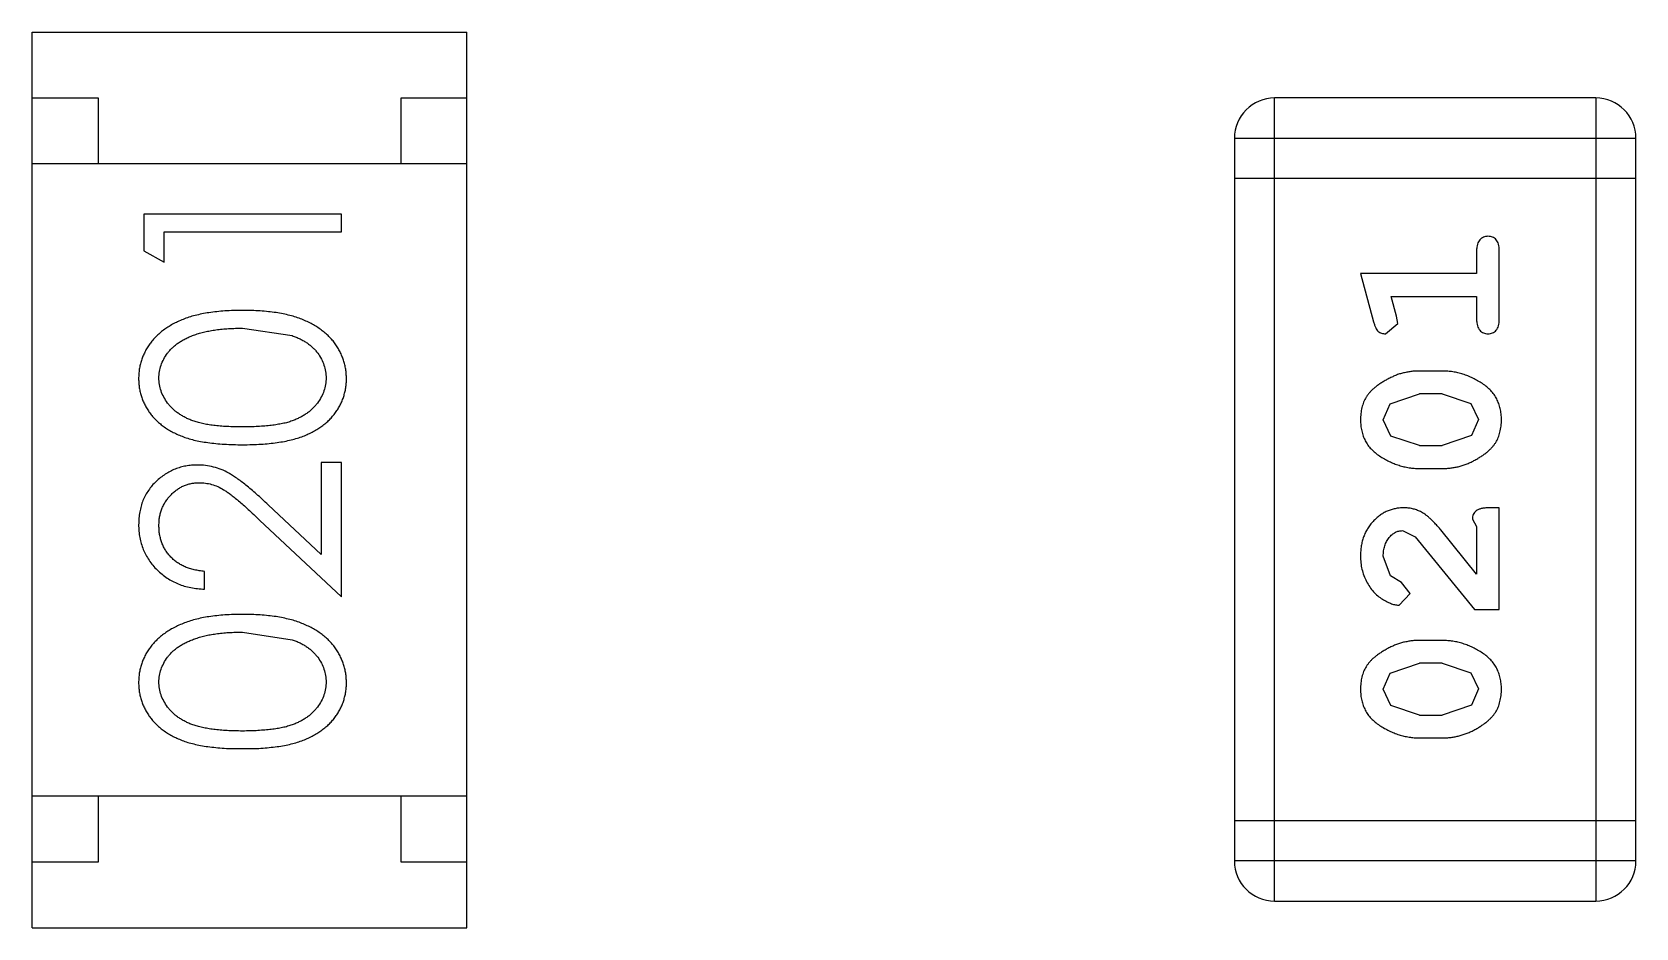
# Model space of a CAD drawing. Header units: inches. Extents: x 246 to 500, y -220 to -17.
# Drawn here: x 440.455 to 441.672, y -145.829 to -145.149 of the extents above; entities that cross this region are included whole.
import ezdxf

# ---------------------------------------------------------------- set-up
doc = ezdxf.new("R2010")
doc.units = ezdxf.units.IN
doc.header["$LTSCALE"] = 1.21
doc.header["$MEASUREMENT"] = 0
doc.layers.get('0').update_dxf_attribs({"linetype": 'CONTINUOUS'})

msp = doc.modelspace()

# ---------------------------------------------------------------- linework, layer by layer
at = {"color": 7, "linetype": 'Continuous'}
for p, q in [((440.4552, -145.8288), (440.4552, -145.1488)), ((440.4552, -145.1488), (440.7852, -145.1488)), ((440.7852, -145.8288), (440.7852, -145.1488)), ((440.4552, -145.1988), (440.5052, -145.1988)), ((440.5052, -145.1988), (440.5052, -145.2488)), ((440.7352, -145.2488), (440.7352, -145.1988)), ((440.7352, -145.1988), (440.7852, -145.1988)), ((441.3981, -145.8084), (441.3981, -145.1988)), ((441.6419, -145.1988), (441.3981, -145.1988)), ((441.6419, -145.1988), (441.6419, -145.8084)), ((441.3676, -145.2293), (441.3676, -145.7779)), ((441.3676, -145.2293), (441.6724, -145.2293)), ((441.6724, -145.7779), (441.6724, -145.2293)), ((440.7852, -145.2488), (440.4552, -145.2488)), ((441.6724, -145.2598), (441.3676, -145.2598)), ((440.5399, -145.287), (440.5399, -145.3147)), ((440.6899, -145.287), (440.5399, -145.287)), ((440.6899, -145.3004), (440.6899, -145.287)), ((440.5553, -145.3235), (440.5553, -145.3004)), ((440.5553, -145.3004), (440.6899, -145.3004)), ((440.5399, -145.3147), (440.5553, -145.3235)), ((441.5514, -145.3148), (441.5514, -145.3321)), ((441.5687, -145.3667), (441.5687, -145.3148)), ((441.4633, -145.3321), (441.4732, -145.3687)), ((441.5514, -145.3321), (441.4633, -145.3321)), ((441.4906, -145.3645), (441.4865, -145.3494)), ((441.4865, -145.3494), (441.5514, -145.3494)), ((441.5514, -145.3494), (441.5514, -145.3667)), ((441.4824, -145.3778), (441.4917, -145.3699)), ((441.4917, -145.3699), (441.4906, -145.3645)), ((440.6149, -145.3735), (440.6526, -145.3792)), ((441.5257, -145.4061), (441.508, -145.4061)), ((441.4806, -145.4431), (441.4859, -145.4309)), ((441.4859, -145.4309), (441.5082, -145.4234)), ((441.5254, -145.4234), (441.5082, -145.4234)), ((441.5254, -145.4234), (441.5472, -145.4306)), ((441.5472, -145.4306), (441.553, -145.4429)), ((441.4864, -145.4555), (441.4806, -145.4431)), ((441.553, -145.4429), (441.5477, -145.4551)), ((441.5082, -145.4627), (441.4864, -145.4555)), ((441.5477, -145.4551), (441.5254, -145.4627)), ((441.5082, -145.4627), (441.5254, -145.4627)), ((440.6745, -145.4754), (440.6745, -145.5452)), ((440.6899, -145.4754), (440.6745, -145.4754)), ((440.6899, -145.5774), (440.6899, -145.4754)), ((441.508, -145.48), (441.5257, -145.48)), ((440.6745, -145.5452), (440.6344, -145.5077)), ((441.5687, -145.5099), (441.5609, -145.5099)), ((441.5687, -145.587), (441.5687, -145.5099)), ((440.6278, -145.5192), (440.6899, -145.5774)), ((441.4952, -145.5272), (441.5049, -145.532)), ((441.5514, -145.5602), (441.5244, -145.5267)), ((441.5483, -145.5186), (441.5514, -145.5241)), ((441.5514, -145.5241), (441.5514, -145.5602)), ((441.5049, -145.532), (441.5499, -145.587)), ((441.486, -145.5616), (441.4806, -145.5467)), ((440.586, -145.5716), (440.586, -145.5581)), ((441.4945, -145.5665), (441.486, -145.5616)), ((441.4927, -145.5838), (441.5011, -145.575)), ((441.5011, -145.575), (441.4945, -145.5665)), ((441.5499, -145.587), (441.5687, -145.587)), ((440.6149, -145.6043), (440.6526, -145.61)), ((441.5257, -145.6106), (441.508, -145.6106)), ((441.4806, -145.6476), (441.4859, -145.6355)), ((441.4859, -145.6355), (441.5082, -145.6279)), ((441.5254, -145.6279), (441.5082, -145.6279)), ((441.5254, -145.6279), (441.5472, -145.6351)), ((441.5472, -145.6351), (441.553, -145.6474)), ((441.4864, -145.66), (441.4806, -145.6476)), ((441.553, -145.6474), (441.5477, -145.6596)), ((441.5082, -145.6672), (441.4864, -145.66)), ((441.5477, -145.6596), (441.5254, -145.6672)), ((441.5082, -145.6672), (441.5254, -145.6672)), ((441.508, -145.6845), (441.5257, -145.6845)), ((440.7852, -145.7288), (440.4552, -145.7288)), ((440.5052, -145.7288), (440.5052, -145.7788)), ((440.7352, -145.7788), (440.7352, -145.7288)), ((441.6724, -145.7474), (441.3676, -145.7474)), ((440.5052, -145.7788), (440.4552, -145.7788)), ((440.7852, -145.7788), (440.7352, -145.7788)), ((441.6724, -145.7779), (441.3676, -145.7779)), ((441.3981, -145.8084), (441.6419, -145.8084)), ((440.4552, -145.8288), (440.7852, -145.8288))]:
    msp.add_line(p, q, dxfattribs=at)
for centre, start, end in [((441.3981, -145.2293), 89.9999, 179.9999), ((441.6419, -145.2293), 359.9999, 89.9999), ((441.3981, -145.7779), 179.9999, 269.9999), ((441.6419, -145.7779), 269.9999, 359.9999)]:
    msp.add_arc(centre, 0.0305, start, end, dxfattribs=at)
for points, knots in [([(441.5601, -145.3038), (441.5595, -145.3038), (441.5583, -145.3039), (441.5566, -145.3044), (441.5551, -145.3053), (441.5538, -145.3064), (441.5527, -145.308), (441.552, -145.3099), (441.5515, -145.3122), (441.5515, -145.3139), (441.5514, -145.3148)], [0, 0, 0, 0, 0.11517, 0.223509, 0.328254, 0.438012, 0.553651, 0.682263, 0.830856, 1, 1, 1, 1]), ([(441.5687, -145.3148), (441.5687, -145.3139), (441.5687, -145.3122), (441.5682, -145.3099), (441.5675, -145.308), (441.5664, -145.3064), (441.5651, -145.3052), (441.5636, -145.3044), (441.5619, -145.3039), (441.5607, -145.3038), (441.5601, -145.3038)], [0, 0, 0, 0, 0.169012, 0.317488, 0.445429, 0.560977, 0.67065, 0.776666, 0.88492, 1, 1, 1, 1]), ([(440.6149, -145.36), (440.6126, -145.3601), (440.6082, -145.3601), (440.6016, -145.3604), (440.5954, -145.361), (440.5895, -145.3617), (440.5841, -145.3627), (440.5789, -145.3638), (440.5742, -145.3652), (440.5698, -145.3668), (440.5657, -145.3686), (440.5618, -145.3705), (440.5583, -145.3727), (440.555, -145.3749), (440.552, -145.3773), (440.5492, -145.3799), (440.5467, -145.3826), (440.5444, -145.3855), (440.5424, -145.3885), (440.5407, -145.3916), (440.5393, -145.3947), (440.5381, -145.398), (440.5372, -145.4013), (440.5365, -145.4047), (440.5361, -145.4083), (440.5361, -145.4106), (440.536, -145.4118)], [0, 0, 0, 0, 0.065278, 0.127205, 0.186168, 0.241675, 0.294115, 0.343609, 0.390387, 0.434463, 0.476646, 0.517002, 0.555936, 0.593716, 0.630057, 0.665601, 0.700745, 0.734917, 0.768681, 0.802087, 0.834849, 0.867433, 0.900138, 0.932806, 0.966212, 1, 1, 1, 1]), ([(440.6937, -145.4118), (440.6937, -145.4106), (440.6937, -145.4082), (440.6932, -145.4047), (440.6926, -145.4013), (440.6916, -145.3979), (440.6904, -145.3947), (440.689, -145.3915), (440.6872, -145.3884), (440.6853, -145.3854), (440.683, -145.3825), (440.6805, -145.3798), (440.6777, -145.3772), (440.6746, -145.3748), (440.6713, -145.3725), (440.6678, -145.3704), (440.664, -145.3685), (440.6599, -145.3667), (440.6555, -145.3651), (440.6508, -145.3638), (440.6457, -145.3626), (440.6402, -145.3617), (440.6344, -145.361), (440.6282, -145.3604), (440.6217, -145.3601), (440.6172, -145.3601), (440.6149, -145.36)], [0, 0, 0, 0, 0.033824, 0.067298, 0.10028, 0.133019, 0.165736, 0.198792, 0.232372, 0.266409, 0.301016, 0.336196, 0.371972, 0.408574, 0.446394, 0.485225, 0.525372, 0.567224, 0.611081, 0.65775, 0.70702, 0.759235, 0.814484, 0.873227, 0.934937, 1, 1, 1, 1]), ([(441.4732, -145.3687), (441.4735, -145.3696), (441.474, -145.3711), (441.4748, -145.3732), (441.4757, -145.3748), (441.4767, -145.376), (441.4779, -145.3768), (441.4793, -145.3774), (441.4808, -145.3777), (441.4818, -145.3777), (441.4824, -145.3778)], [0, 0, 0, 0, 0.187321, 0.344927, 0.475328, 0.579604, 0.674244, 0.773631, 0.882025, 1, 1, 1, 1]), ([(441.5514, -145.3667), (441.5515, -145.3676), (441.5515, -145.3693), (441.552, -145.3716), (441.5527, -145.3736), (441.5538, -145.3752), (441.5551, -145.3763), (441.5566, -145.3772), (441.5583, -145.3777), (441.5595, -145.3777), (441.5601, -145.3778)], [0, 0, 0, 0, 0.169102, 0.317658, 0.446239, 0.563118, 0.671828, 0.776546, 0.884858, 1, 1, 1, 1]), ([(441.5601, -145.3778), (441.5607, -145.3777), (441.5619, -145.3777), (441.5636, -145.3771), (441.5651, -145.3763), (441.5664, -145.3752), (441.5675, -145.3736), (441.5682, -145.3716), (441.5687, -145.3693), (441.5687, -145.3676), (441.5687, -145.3667)], [0, 0, 0, 0, 0.115051, 0.223278, 0.329269, 0.437893, 0.554681, 0.682591, 0.83103, 1, 1, 1, 1]), ([(440.5514, -145.4114), (440.5515, -145.4097), (440.5517, -145.4064), (440.5529, -145.4016), (440.5551, -145.3969), (440.5574, -145.3932), (440.5597, -145.3903), (440.5617, -145.3883), (440.5639, -145.3863), (440.5664, -145.3845), (440.5691, -145.3828), (440.5721, -145.3813), (440.5752, -145.3798), (440.5787, -145.3785), (440.5823, -145.3773), (440.5862, -145.3763), (440.5904, -145.3755), (440.5948, -145.3747), (440.5995, -145.3742), (440.6044, -145.3738), (440.6096, -145.3736), (440.6131, -145.3735), (440.6149, -145.3735)], [0, 0, 0, 0, 0.059689, 0.119507, 0.181075, 0.246162, 0.279894, 0.314468, 0.350403, 0.387474, 0.426147, 0.466624, 0.508745, 0.553328, 0.600058, 0.649177, 0.700552, 0.754894, 0.811825, 0.871514, 0.934319, 1, 1, 1, 1]), ([(440.6526, -145.3792), (440.6536, -145.3796), (440.6557, -145.3803), (440.6586, -145.3817), (440.6613, -145.3831), (440.6639, -145.3847), (440.6662, -145.3865), (440.6683, -145.3883), (440.6702, -145.3903), (440.6725, -145.3931), (440.6748, -145.3968), (440.6768, -145.4015), (440.6781, -145.4064), (440.6783, -145.4097), (440.6783, -145.4114)], [0, 0, 0, 0, 0.075949, 0.148549, 0.218996, 0.286119, 0.351826, 0.416074, 0.478265, 0.540325, 0.660405, 0.774606, 0.887187, 1, 1, 1, 1]), ([(441.508, -145.4061), (441.5069, -145.4061), (441.5047, -145.4061), (441.5016, -145.4064), (441.4984, -145.407), (441.4953, -145.4076), (441.4923, -145.4085), (441.4892, -145.4097), (441.4863, -145.411), (441.4834, -145.4125), (441.4807, -145.4141), (441.4781, -145.4157), (441.4758, -145.4173), (441.4737, -145.419), (441.4718, -145.4207), (441.4702, -145.4224), (441.4688, -145.4242), (441.4672, -145.4265), (441.4656, -145.4297), (441.4643, -145.4339), (441.4635, -145.4384), (441.4634, -145.4416), (441.4633, -145.4432)], [0, 0, 0, 0, 0.049855, 0.099516, 0.148482, 0.19758, 0.246804, 0.296268, 0.346517, 0.397047, 0.446826, 0.49336, 0.537801, 0.579207, 0.617974, 0.654833, 0.689171, 0.722088, 0.786392, 0.853518, 0.924186, 1, 1, 1, 1]), ([(441.5703, -145.443), (441.5703, -145.4415), (441.5702, -145.4387), (441.5695, -145.4346), (441.5684, -145.4308), (441.5668, -145.4272), (441.5648, -145.4239), (441.5622, -145.4208), (441.5593, -145.418), (441.5559, -145.4156), (441.5523, -145.4134), (441.5486, -145.4114), (441.5449, -145.4098), (441.5412, -145.4084), (441.5373, -145.4074), (441.5335, -145.4066), (441.5296, -145.4062), (441.527, -145.4061), (441.5257, -145.4061)], [0, 0, 0, 0, 0.067217, 0.131051, 0.19272, 0.252824, 0.312745, 0.373449, 0.436041, 0.501494, 0.567761, 0.632087, 0.695096, 0.757109, 0.817993, 0.878657, 0.939311, 1, 1, 1, 1]), ([(440.536, -145.4118), (440.5361, -145.413), (440.5361, -145.4153), (440.5365, -145.4188), (440.5372, -145.4222), (440.5381, -145.4254), (440.5393, -145.4287), (440.5407, -145.4318), (440.5424, -145.4348), (440.5444, -145.4378), (440.5466, -145.4406), (440.5491, -145.4432), (440.5518, -145.4457), (440.5547, -145.448), (440.558, -145.4502), (440.5614, -145.4522), (440.5651, -145.454), (440.5691, -145.4557), (440.5734, -145.4572), (440.5781, -145.4585), (440.5832, -145.4596), (440.5887, -145.4604), (440.5947, -145.4611), (440.6011, -145.4616), (440.6079, -145.4619), (440.6125, -145.462), (440.6149, -145.462)], [0, 0, 0, 0, 0.033742, 0.066533, 0.099153, 0.13154, 0.164087, 0.196563, 0.229707, 0.263315, 0.297504, 0.331686, 0.366482, 0.4021, 0.438958, 0.476748, 0.515985, 0.556589, 0.599519, 0.645765, 0.695487, 0.748721, 0.805687, 0.866754, 0.931405, 1, 1, 1, 1]), ([(440.6149, -145.4485), (440.6129, -145.4485), (440.609, -145.4485), (440.6033, -145.4482), (440.598, -145.4479), (440.5931, -145.4474), (440.5886, -145.4468), (440.5845, -145.4459), (440.5807, -145.445), (440.5773, -145.4439), (440.5742, -145.4427), (440.5713, -145.4413), (440.5686, -145.4398), (440.5661, -145.4382), (440.5637, -145.4365), (440.5616, -145.4346), (440.5597, -145.4326), (440.5574, -145.4297), (440.5551, -145.426), (440.5529, -145.4212), (440.5517, -145.4163), (440.5515, -145.413), (440.5514, -145.4114)], [0, 0, 0, 0, 0.073302, 0.142286, 0.206253, 0.266017, 0.321612, 0.372532, 0.419497, 0.462398, 0.502825, 0.541489, 0.579034, 0.615143, 0.650298, 0.684912, 0.718701, 0.752189, 0.817245, 0.879117, 0.939613, 1, 1, 1, 1]), ([(440.6783, -145.4114), (440.6783, -145.413), (440.6781, -145.4163), (440.6768, -145.4212), (440.6747, -145.4259), (440.6723, -145.4297), (440.67, -145.4325), (440.6681, -145.4346), (440.666, -145.4365), (440.6637, -145.4383), (440.6611, -145.4399), (440.6584, -145.4414), (440.6555, -145.4427), (440.6524, -145.444), (440.649, -145.4451), (440.6452, -145.446), (440.6411, -145.4467), (440.6366, -145.4474), (440.6317, -145.4479), (440.6264, -145.4482), (440.6208, -145.4485), (440.6169, -145.4485), (440.6149, -145.4485)], [0, 0, 0, 0, 0.060034, 0.120278, 0.182348, 0.247919, 0.281641, 0.315701, 0.350322, 0.385703, 0.421819, 0.459196, 0.497866, 0.538301, 0.58121, 0.628183, 0.679403, 0.734699, 0.794074, 0.858416, 0.927049, 1, 1, 1, 1]), ([(440.6149, -145.462), (440.6173, -145.462), (440.622, -145.4619), (440.6287, -145.4616), (440.6351, -145.4611), (440.641, -145.4604), (440.6466, -145.4595), (440.6517, -145.4584), (440.6564, -145.4571), (440.6608, -145.4556), (440.6648, -145.4539), (440.6685, -145.4521), (440.672, -145.45), (440.6752, -145.4479), (440.6781, -145.4456), (440.6809, -145.4431), (440.6833, -145.4404), (440.6855, -145.4376), (440.6874, -145.4347), (440.6891, -145.4317), (440.6906, -145.4286), (440.6917, -145.4254), (440.6926, -145.4221), (440.6933, -145.4188), (440.6937, -145.4153), (440.6937, -145.413), (440.6937, -145.4118)], [0, 0, 0, 0, 0.068113, 0.132564, 0.193427, 0.250218, 0.303569, 0.353576, 0.400235, 0.443586, 0.484619, 0.524292, 0.56238, 0.599049, 0.63494, 0.669782, 0.704009, 0.737842, 0.771098, 0.803896, 0.836415, 0.868639, 0.900715, 0.933378, 0.966213, 1, 1, 1, 1]), ([(441.4633, -145.4432), (441.4634, -145.4446), (441.4635, -145.4475), (441.4642, -145.4515), (441.4653, -145.4554), (441.4669, -145.459), (441.4689, -145.4623), (441.4714, -145.4653), (441.4744, -145.4681), (441.4778, -145.4706), (441.4814, -145.4728), (441.4851, -145.4747), (441.4888, -145.4763), (441.4926, -145.4777), (441.4963, -145.4787), (441.5002, -145.4795), (441.5041, -145.4799), (441.5067, -145.48), (441.508, -145.48)], [0, 0, 0, 0, 0.06692, 0.130834, 0.19258, 0.252759, 0.312631, 0.373411, 0.436359, 0.501894, 0.568244, 0.632472, 0.69556, 0.757163, 0.818592, 0.878885, 0.939235, 1, 1, 1, 1]), ([(441.5257, -145.48), (441.5268, -145.48), (441.5289, -145.48), (441.5321, -145.4796), (441.5352, -145.4792), (441.5383, -145.4785), (441.5414, -145.4776), (441.5443, -145.4765), (441.5473, -145.4752), (441.5502, -145.4737), (441.5529, -145.4721), (441.5555, -145.4705), (441.5578, -145.4689), (441.5599, -145.4672), (441.5617, -145.4655), (441.5634, -145.4638), (441.5648, -145.4621), (441.5664, -145.4597), (441.568, -145.4566), (441.5693, -145.4524), (441.5702, -145.4478), (441.5703, -145.4446), (441.5703, -145.443)], [0, 0, 0, 0, 0.049886, 0.09882, 0.148132, 0.19689, 0.246038, 0.295176, 0.345305, 0.395692, 0.445312, 0.491875, 0.535813, 0.577009, 0.616081, 0.652689, 0.687585, 0.720206, 0.785062, 0.85223, 0.923759, 1, 1, 1, 1]), ([(440.5806, -145.4774), (440.5791, -145.4774), (440.5762, -145.4775), (440.5719, -145.4781), (440.5678, -145.4791), (440.5637, -145.4804), (440.5599, -145.4822), (440.5562, -145.4844), (440.5526, -145.4869), (440.5493, -145.4898), (440.5461, -145.493), (440.5435, -145.4966), (440.5412, -145.5003), (440.5392, -145.5043), (440.5378, -145.5086), (440.5368, -145.5131), (440.5362, -145.5178), (440.5361, -145.521), (440.536, -145.5227)], [0, 0, 0, 0, 0.06271, 0.123347, 0.183401, 0.242828, 0.302097, 0.36242, 0.423725, 0.487032, 0.550491, 0.612709, 0.674265, 0.73617, 0.799211, 0.863483, 0.930525, 1, 1, 1, 1]), ([(440.6344, -145.5077), (440.6329, -145.5063), (440.6299, -145.5035), (440.6256, -145.4995), (440.6215, -145.496), (440.6176, -145.4928), (440.614, -145.4899), (440.6106, -145.4875), (440.6074, -145.4854), (440.6036, -145.483), (440.5988, -145.4807), (440.5929, -145.4788), (440.5869, -145.4776), (440.5827, -145.4774), (440.5806, -145.4774)], [0, 0, 0, 0, 0.09953, 0.192079, 0.277712, 0.357454, 0.429648, 0.495771, 0.555538, 0.608657, 0.707578, 0.804328, 0.901298, 1, 1, 1, 1]), ([(440.5514, -145.5234), (440.5515, -145.5222), (440.5515, -145.52), (440.5519, -145.5168), (440.5526, -145.5137), (440.5536, -145.5107), (440.5549, -145.5079), (440.5564, -145.5052), (440.5583, -145.5026), (440.5604, -145.5002), (440.5626, -145.498), (440.5651, -145.4961), (440.5676, -145.4945), (440.5702, -145.4931), (440.573, -145.4921), (440.5758, -145.4914), (440.5788, -145.4909), (440.5808, -145.4908), (440.5818, -145.4908)], [0, 0, 0, 0, 0.068027, 0.133505, 0.19695, 0.26027, 0.322741, 0.384982, 0.448465, 0.513424, 0.578224, 0.640011, 0.700094, 0.760067, 0.819012, 0.877878, 0.938035, 1, 1, 1, 1]), ([(440.5818, -145.4908), (440.5835, -145.4909), (440.5867, -145.491), (440.5915, -145.492), (440.5961, -145.4937), (440.5999, -145.4957), (440.6031, -145.4978), (440.6057, -145.4996), (440.6087, -145.502), (440.612, -145.5047), (440.6155, -145.5077), (440.6193, -145.5112), (440.6235, -145.515), (440.6263, -145.5178), (440.6278, -145.5192)], [0, 0, 0, 0, 0.088014, 0.174976, 0.2638, 0.355443, 0.406413, 0.465519, 0.533076, 0.609353, 0.693899, 0.787171, 0.889197, 1, 1, 1, 1]), ([(441.4961, -145.5099), (441.495, -145.5099), (441.4928, -145.51), (441.4896, -145.5105), (441.4865, -145.5113), (441.4835, -145.5124), (441.4806, -145.5139), (441.4779, -145.5157), (441.4753, -145.5178), (441.4729, -145.5202), (441.4707, -145.5228), (441.4687, -145.5257), (441.467, -145.5287), (441.4657, -145.5319), (441.4646, -145.5353), (441.4639, -145.5389), (441.4634, -145.5427), (441.4634, -145.5453), (441.4633, -145.5466)], [0, 0, 0, 0, 0.060981, 0.120256, 0.178148, 0.236115, 0.293993, 0.352864, 0.413358, 0.476056, 0.539296, 0.602396, 0.665116, 0.728325, 0.792919, 0.859317, 0.928302, 1, 1, 1, 1]), ([(441.5244, -145.5267), (441.5236, -145.5258), (441.5221, -145.5241), (441.5199, -145.5217), (441.5178, -145.5196), (441.5158, -145.5177), (441.514, -145.5161), (441.5122, -145.5148), (441.5106, -145.5136), (441.5085, -145.5125), (441.5059, -145.5115), (441.5028, -145.5105), (441.4995, -145.51), (441.4972, -145.5099), (441.4961, -145.5099)], [0, 0, 0, 0, 0.103002, 0.197728, 0.285279, 0.365235, 0.437224, 0.502446, 0.560545, 0.611446, 0.707576, 0.80349, 0.900532, 1, 1, 1, 1]), ([(441.5609, -145.5099), (441.5598, -145.5099), (441.5578, -145.51), (441.5551, -145.5104), (441.5529, -145.5111), (441.5511, -145.5121), (441.5498, -145.5135), (441.5489, -145.515), (441.5484, -145.5167), (441.5483, -145.5179), (441.5483, -145.5186)], [0, 0, 0, 0, 0.1844, 0.34094, 0.473574, 0.586824, 0.690029, 0.789175, 0.890445, 1, 1, 1, 1]), ([(440.536, -145.5227), (440.5361, -145.5243), (440.5361, -145.5276), (440.5368, -145.5325), (440.5379, -145.5371), (440.5395, -145.5415), (440.5415, -145.5457), (440.5439, -145.5497), (440.5468, -145.5536), (440.5501, -145.5571), (440.5537, -145.5604), (440.5576, -145.5633), (440.5617, -145.5657), (440.5661, -145.5677), (440.5707, -145.5694), (440.5756, -145.5705), (440.5807, -145.5713), (440.5843, -145.5715), (440.586, -145.5716)], [0, 0, 0, 0, 0.06445, 0.126725, 0.187421, 0.247417, 0.306749, 0.366595, 0.427749, 0.490235, 0.553031, 0.614805, 0.676505, 0.738096, 0.801021, 0.864897, 0.931209, 1, 1, 1, 1]), ([(440.586, -145.5581), (440.5847, -145.558), (440.5821, -145.5577), (440.5783, -145.557), (440.5748, -145.5561), (440.5714, -145.5548), (440.5684, -145.5533), (440.5655, -145.5516), (440.5629, -145.5496), (440.5605, -145.5473), (440.5584, -145.5449), (440.5565, -145.5422), (440.5549, -145.5395), (440.5537, -145.5365), (440.5527, -145.5334), (440.5519, -145.5302), (440.5515, -145.5268), (440.5515, -145.5245), (440.5514, -145.5234)], [0, 0, 0, 0, 0.073648, 0.143686, 0.210962, 0.275557, 0.338064, 0.399311, 0.4594, 0.51934, 0.579024, 0.637809, 0.695959, 0.754122, 0.813113, 0.873453, 0.935561, 1, 1, 1, 1]), ([(441.4806, -145.5467), (441.4807, -145.5453), (441.4808, -145.5426), (441.4816, -145.5388), (441.483, -145.5354), (441.4849, -145.5325), (441.4872, -145.5302), (441.4897, -145.5284), (441.4924, -145.5274), (441.4942, -145.5273), (441.4952, -145.5272)], [0, 0, 0, 0, 0.156344, 0.299348, 0.4327, 0.561, 0.682299, 0.791883, 0.89611, 1, 1, 1, 1]), ([(441.4633, -145.5466), (441.4634, -145.5483), (441.4635, -145.5516), (441.4644, -145.5566), (441.4658, -145.5613), (441.4678, -145.5658), (441.4702, -145.5699), (441.4731, -145.5736), (441.4763, -145.5767), (441.4799, -145.5793), (441.4835, -145.5812), (441.4868, -145.5827), (441.4898, -145.5836), (441.4918, -145.5838), (441.4927, -145.5838)], [0, 0, 0, 0, 0.098286, 0.193983, 0.289056, 0.384352, 0.477435, 0.566197, 0.652355, 0.737986, 0.818188, 0.887401, 0.94802, 1, 1, 1, 1]), ([(440.6149, -145.5908), (440.6126, -145.5908), (440.6082, -145.5909), (440.6016, -145.5912), (440.5954, -145.5917), (440.5895, -145.5925), (440.5841, -145.5934), (440.5789, -145.5946), (440.5742, -145.596), (440.5698, -145.5976), (440.5657, -145.5994), (440.5618, -145.6013), (440.5583, -145.6034), (440.555, -145.6057), (440.552, -145.6081), (440.5492, -145.6107), (440.5467, -145.6134), (440.5444, -145.6163), (440.5424, -145.6192), (440.5407, -145.6223), (440.5393, -145.6255), (440.5381, -145.6288), (440.5372, -145.6321), (440.5365, -145.6355), (440.5361, -145.639), (440.5361, -145.6414), (440.536, -145.6426)], [0, 0, 0, 0, 0.065278, 0.127205, 0.186168, 0.241675, 0.294115, 0.343609, 0.390387, 0.434463, 0.476646, 0.517002, 0.555936, 0.593716, 0.630057, 0.665601, 0.700745, 0.734917, 0.768681, 0.802087, 0.834849, 0.867433, 0.900138, 0.932806, 0.966212, 1, 1, 1, 1]), ([(440.6937, -145.6426), (440.6937, -145.6414), (440.6937, -145.639), (440.6932, -145.6355), (440.6926, -145.6321), (440.6916, -145.6287), (440.6904, -145.6255), (440.689, -145.6223), (440.6872, -145.6192), (440.6853, -145.6162), (440.683, -145.6133), (440.6805, -145.6105), (440.6777, -145.6079), (440.6746, -145.6055), (440.6713, -145.6033), (440.6678, -145.6012), (440.664, -145.5993), (440.6599, -145.5975), (440.6555, -145.5959), (440.6508, -145.5946), (440.6457, -145.5934), (440.6402, -145.5924), (440.6344, -145.5917), (440.6282, -145.5912), (440.6217, -145.5909), (440.6172, -145.5908), (440.6149, -145.5908)], [0, 0, 0, 0, 0.033824, 0.067298, 0.10028, 0.133019, 0.165736, 0.198792, 0.232372, 0.266409, 0.301016, 0.336196, 0.371972, 0.408574, 0.446394, 0.485225, 0.525372, 0.567224, 0.611081, 0.65775, 0.70702, 0.759235, 0.814484, 0.873227, 0.934937, 1, 1, 1, 1]), ([(440.5514, -145.6421), (440.5515, -145.6405), (440.5517, -145.6372), (440.5529, -145.6324), (440.5551, -145.6277), (440.5574, -145.6239), (440.5597, -145.6211), (440.5617, -145.619), (440.5639, -145.6171), (440.5664, -145.6153), (440.5691, -145.6136), (440.5721, -145.612), (440.5752, -145.6106), (440.5787, -145.6093), (440.5823, -145.6081), (440.5862, -145.607), (440.5904, -145.6062), (440.5948, -145.6055), (440.5995, -145.605), (440.6044, -145.6045), (440.6096, -145.6043), (440.6131, -145.6043), (440.6149, -145.6043)], [0, 0, 0, 0, 0.059689, 0.119507, 0.181075, 0.246162, 0.279894, 0.314468, 0.350403, 0.387474, 0.426147, 0.466624, 0.508745, 0.553328, 0.600058, 0.649177, 0.700552, 0.754894, 0.811825, 0.871514, 0.934319, 1, 1, 1, 1]), ([(440.6526, -145.61), (440.6536, -145.6103), (440.6557, -145.6111), (440.6586, -145.6124), (440.6613, -145.6139), (440.6639, -145.6155), (440.6662, -145.6172), (440.6683, -145.6191), (440.6702, -145.6211), (440.6725, -145.6239), (440.6748, -145.6276), (440.6768, -145.6323), (440.6781, -145.6372), (440.6783, -145.6405), (440.6783, -145.6421)], [0, 0, 0, 0, 0.075949, 0.148549, 0.218996, 0.286119, 0.351826, 0.416074, 0.478265, 0.540325, 0.660405, 0.774606, 0.887187, 1, 1, 1, 1]), ([(441.508, -145.6106), (441.5069, -145.6106), (441.5047, -145.6106), (441.5016, -145.6109), (441.4984, -145.6115), (441.4953, -145.6121), (441.4923, -145.6131), (441.4892, -145.6142), (441.4863, -145.6155), (441.4834, -145.617), (441.4807, -145.6186), (441.4781, -145.6202), (441.4758, -145.6219), (441.4737, -145.6235), (441.4718, -145.6252), (441.4702, -145.6269), (441.4688, -145.6287), (441.4672, -145.631), (441.4656, -145.6342), (441.4643, -145.6384), (441.4635, -145.6429), (441.4634, -145.6461), (441.4633, -145.6477)], [0, 0, 0, 0, 0.049855, 0.099516, 0.148482, 0.19758, 0.246804, 0.296268, 0.346517, 0.397047, 0.446826, 0.49336, 0.537801, 0.579207, 0.617974, 0.654833, 0.689171, 0.722088, 0.786392, 0.853518, 0.924186, 1, 1, 1, 1]), ([(441.5703, -145.6475), (441.5703, -145.646), (441.5702, -145.6432), (441.5695, -145.6391), (441.5684, -145.6353), (441.5668, -145.6317), (441.5648, -145.6284), (441.5622, -145.6253), (441.5593, -145.6225), (441.5559, -145.6201), (441.5523, -145.6179), (441.5486, -145.6159), (441.5449, -145.6143), (441.5412, -145.6129), (441.5373, -145.6119), (441.5335, -145.6111), (441.5296, -145.6107), (441.527, -145.6106), (441.5257, -145.6106)], [0, 0, 0, 0, 0.067217, 0.131051, 0.19272, 0.252824, 0.312745, 0.373449, 0.436041, 0.501494, 0.567761, 0.632087, 0.695096, 0.757109, 0.817993, 0.878657, 0.939311, 1, 1, 1, 1]), ([(440.536, -145.6426), (440.5361, -145.6438), (440.5361, -145.6461), (440.5365, -145.6496), (440.5372, -145.6529), (440.5381, -145.6562), (440.5393, -145.6594), (440.5407, -145.6625), (440.5424, -145.6656), (440.5444, -145.6685), (440.5466, -145.6713), (440.5491, -145.674), (440.5518, -145.6765), (440.5547, -145.6788), (440.558, -145.6809), (440.5614, -145.683), (440.5651, -145.6848), (440.5691, -145.6865), (440.5734, -145.688), (440.5781, -145.6892), (440.5832, -145.6904), (440.5887, -145.6912), (440.5947, -145.6919), (440.6011, -145.6924), (440.6079, -145.6927), (440.6125, -145.6927), (440.6149, -145.6927)], [0, 0, 0, 0, 0.033742, 0.066533, 0.099153, 0.13154, 0.164087, 0.196563, 0.229707, 0.263315, 0.297504, 0.331686, 0.366482, 0.4021, 0.438958, 0.476748, 0.515985, 0.556589, 0.599519, 0.645765, 0.695487, 0.748721, 0.805687, 0.866754, 0.931405, 1, 1, 1, 1]), ([(440.6149, -145.6793), (440.6129, -145.6793), (440.609, -145.6793), (440.6033, -145.679), (440.598, -145.6787), (440.5931, -145.6781), (440.5886, -145.6775), (440.5845, -145.6767), (440.5807, -145.6758), (440.5773, -145.6747), (440.5742, -145.6735), (440.5713, -145.6721), (440.5686, -145.6706), (440.5661, -145.669), (440.5637, -145.6672), (440.5616, -145.6653), (440.5597, -145.6633), (440.5574, -145.6605), (440.5551, -145.6567), (440.5529, -145.652), (440.5517, -145.6471), (440.5515, -145.6438), (440.5514, -145.6421)], [0, 0, 0, 0, 0.073302, 0.142286, 0.206253, 0.266017, 0.321612, 0.372532, 0.419497, 0.462398, 0.502825, 0.541489, 0.579034, 0.615143, 0.650298, 0.684912, 0.718701, 0.752189, 0.817245, 0.879117, 0.939613, 1, 1, 1, 1]), ([(440.6783, -145.6421), (440.6783, -145.6438), (440.6781, -145.6471), (440.6768, -145.652), (440.6747, -145.6567), (440.6723, -145.6605), (440.67, -145.6633), (440.6681, -145.6654), (440.666, -145.6673), (440.6637, -145.669), (440.6611, -145.6707), (440.6584, -145.6721), (440.6555, -145.6735), (440.6524, -145.6747), (440.649, -145.6758), (440.6452, -145.6768), (440.6411, -145.6775), (440.6366, -145.6782), (440.6317, -145.6786), (440.6264, -145.679), (440.6208, -145.6793), (440.6169, -145.6793), (440.6149, -145.6793)], [0, 0, 0, 0, 0.060034, 0.120278, 0.182348, 0.247919, 0.281641, 0.315701, 0.350322, 0.385703, 0.421819, 0.459196, 0.497866, 0.538301, 0.58121, 0.628183, 0.679403, 0.734699, 0.794074, 0.858416, 0.927049, 1, 1, 1, 1]), ([(440.6149, -145.6927), (440.6173, -145.6927), (440.622, -145.6927), (440.6287, -145.6924), (440.6351, -145.6919), (440.641, -145.6912), (440.6466, -145.6903), (440.6517, -145.6892), (440.6564, -145.6879), (440.6608, -145.6864), (440.6648, -145.6847), (440.6685, -145.6828), (440.672, -145.6808), (440.6752, -145.6786), (440.6781, -145.6763), (440.6809, -145.6739), (440.6833, -145.6712), (440.6855, -145.6684), (440.6874, -145.6655), (440.6891, -145.6625), (440.6906, -145.6594), (440.6917, -145.6562), (440.6926, -145.6529), (440.6933, -145.6496), (440.6937, -145.6461), (440.6937, -145.6438), (440.6937, -145.6426)], [0, 0, 0, 0, 0.068113, 0.132564, 0.193427, 0.250218, 0.303569, 0.353576, 0.400235, 0.443586, 0.484619, 0.524292, 0.56238, 0.599049, 0.63494, 0.669782, 0.704009, 0.737842, 0.771098, 0.803896, 0.836415, 0.868639, 0.900715, 0.933378, 0.966213, 1, 1, 1, 1]), ([(441.4633, -145.6477), (441.4634, -145.6492), (441.4635, -145.652), (441.4642, -145.6561), (441.4653, -145.6599), (441.4669, -145.6635), (441.4689, -145.6668), (441.4714, -145.6698), (441.4744, -145.6726), (441.4778, -145.6751), (441.4814, -145.6773), (441.4851, -145.6792), (441.4888, -145.6808), (441.4926, -145.6822), (441.4963, -145.6832), (441.5002, -145.684), (441.5041, -145.6844), (441.5067, -145.6845), (441.508, -145.6845)], [0, 0, 0, 0, 0.06692, 0.130834, 0.19258, 0.252759, 0.312631, 0.373411, 0.436359, 0.501894, 0.568244, 0.632472, 0.69556, 0.757163, 0.818592, 0.878885, 0.939235, 1, 1, 1, 1]), ([(441.5257, -145.6845), (441.5268, -145.6845), (441.5289, -145.6845), (441.5321, -145.6842), (441.5352, -145.6837), (441.5383, -145.683), (441.5414, -145.6821), (441.5443, -145.681), (441.5473, -145.6797), (441.5502, -145.6782), (441.5529, -145.6767), (441.5555, -145.675), (441.5578, -145.6734), (441.5599, -145.6717), (441.5617, -145.67), (441.5634, -145.6683), (441.5648, -145.6666), (441.5664, -145.6642), (441.568, -145.6611), (441.5693, -145.6569), (441.5702, -145.6523), (441.5703, -145.6491), (441.5703, -145.6475)], [0, 0, 0, 0, 0.049886, 0.09882, 0.148132, 0.19689, 0.246038, 0.295176, 0.345305, 0.395692, 0.445312, 0.491875, 0.535813, 0.577009, 0.616081, 0.652689, 0.687585, 0.720206, 0.785062, 0.85223, 0.923759, 1, 1, 1, 1])]:
    msp.add_open_spline(points, degree=3, knots=knots, dxfattribs=at)

doc.saveas('drawing.dxf')
